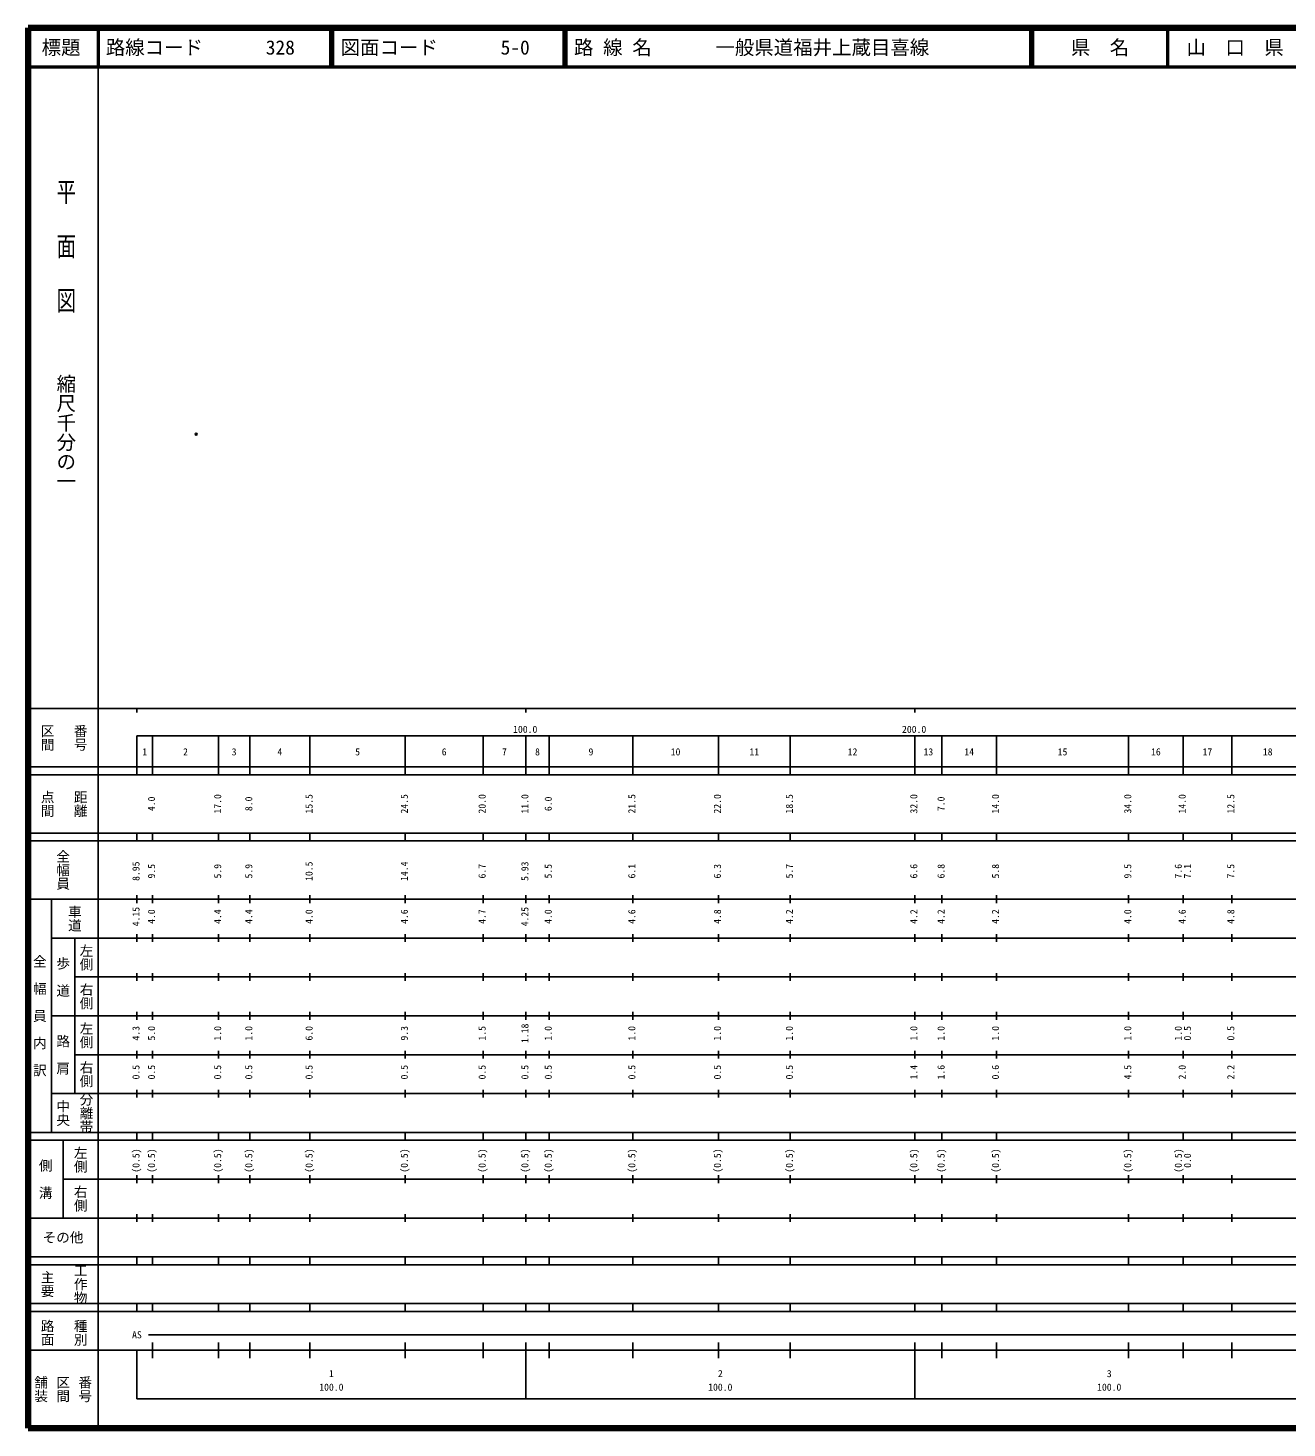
# Model space of a CAD drawing. Units: millimetres on the paper. Extents: x 40 to 680, y 20 to 380.
# Drawn here: x 40 to 363.7, y 20 to 380 of the extents above; entities that cross this region are included whole.
import ezdxf
from ezdxf.enums import TextEntityAlignment as Align

# ---------------------------------------------------------------- set-up
doc = ezdxf.new("R2010")
doc.units = ezdxf.units.MM
doc.header["$PDMODE"] = 32
doc.header["$PDSIZE"] = 0.5
doc.layers.add('M-OTRS', color=6, linetype='Continuous')
doc.layers.add('M-TTL-TXT', color=7, linetype='Continuous')
for name, color, linetype, lineweight in [('M-TTL', 2, 'Continuous', 140), ('M-TTL-BAND', 7, 'Continuous', 25), ('M-TTL-LINE', 7, 'Continuous', 50)]:
    doc.layers.add(name, color=color, linetype=linetype, lineweight=lineweight)
doc.styles.add('@ＭＳ ゴシック', font='')
doc.styles.add('ＭＳ ゴシック', font='')
doc.styles.get('@ＭＳ ゴシック').set_extended_font_data('@MS Gothic')
doc.styles.get('ＭＳ ゴシック').set_extended_font_data('MS Gothic')

msp = doc.modelspace()

# ---------------------------------------------------------------- linework, layer by layer
at = {"layer": 'M-OTRS'}
msp.add_point((83.244, 275.549), dxfattribs=at)
at = {"layer": 'M-TTL'}
for p, q in [((40, 380), (40, 20)), ((680, 380), (40, 380)), ((40, 20), (680, 20))]:
    msp.add_line(p, q, dxfattribs=at)
at = {"layer": 'M-TTL-BAND'}
for p, q in [((58, 370), (58, 20)), ((40, 205), (579, 205)), ((68, 205), (68, 204)), ((168, 205), (168, 204)), ((268, 205), (268, 204)), ((68, 198), (579, 198)), ((68, 198), (68, 188)), ((72, 188), (72, 198)), ((89, 188), (89, 198)), ((97, 188), (97, 198)), ((112.5, 188), (112.5, 198)), ((137, 188), (137, 198)), ((157, 188), (157, 198)), ((168, 188), (168, 198)), ((174, 188), (174, 198)), ((195.5, 188), (195.5, 198)), ((217.5, 188), (217.5, 198)), ((236, 188), (236, 198)), ((268, 188), (268, 198)), ((275, 188), (275, 198)), ((289, 188), (289, 198)), ((323, 188), (323, 198)), ((337, 188), (337, 198)), ((349.5, 188), (349.5, 198)), ((40, 190), (579, 190)), ((40, 188), (579, 188)), ((40, 173), (579, 173)), ((68, 171), (68, 173)), ((72, 171), (72, 173)), ((89, 171), (89, 173)), ((97, 171), (97, 173)), ((112.5, 171), (112.5, 173)), ((137, 171), (137, 173)), ((157, 171), (157, 173)), ((168, 171), (168, 173)), ((174, 171), (174, 173)), ((195.5, 171), (195.5, 173)), ((217.5, 171), (217.5, 173)), ((236, 171), (236, 173)), ((268, 171), (268, 173)), ((275, 171), (275, 173)), ((289, 171), (289, 173)), ((323, 171), (323, 173)), ((337, 171), (337, 173)), ((349.5, 171), (349.5, 173)), ((40, 171), (579, 171)), ((40, 156), (579, 156)), ((46, 96), (46, 156)), ((68, 155), (68, 157)), ((72, 155), (72, 157)), ((89, 155), (89, 157)), ((97, 155), (97, 157)), ((112.5, 155), (112.5, 157)), ((137, 155), (137, 157)), ((157, 155), (157, 157)), ((168, 155), (168, 157)), ((174, 155), (174, 157)), ((195.5, 155), (195.5, 157)), ((217.5, 155), (217.5, 157)), ((236, 155), (236, 157)), ((268, 155), (268, 157)), ((275, 155), (275, 157)), ((289, 155), (289, 157)), ((323, 155), (323, 157)), ((337, 155), (337, 157)), ((349.5, 155), (349.5, 157)), ((46, 146), (579, 146)), ((52, 146), (52, 106)), ((68, 145), (68, 147)), ((72, 145), (72, 147)), ((89, 145), (89, 147)), ((97, 145), (97, 147)), ((112.5, 145), (112.5, 147)), ((137, 145), (137, 147)), ((157, 145), (157, 147)), ((168, 145), (168, 147)), ((174, 145), (174, 147)), ((195.5, 145), (195.5, 147)), ((217.5, 145), (217.5, 147)), ((236, 145), (236, 147)), ((268, 145), (268, 147)), ((275, 145), (275, 147)), ((289, 145), (289, 147)), ((323, 145), (323, 147)), ((337, 145), (337, 147)), ((349.5, 145), (349.5, 147)), ((68, 135), (68, 137)), ((72, 135), (72, 137)), ((89, 135), (89, 137)), ((97, 135), (97, 137)), ((112.5, 135), (112.5, 137)), ((137, 135), (137, 137)), ((157, 135), (157, 137)), ((168, 135), (168, 137)), ((174, 135), (174, 137)), ((195.5, 135), (195.5, 137)), ((217.5, 135), (217.5, 137)), ((236, 135), (236, 137)), ((268, 135), (268, 137)), ((275, 135), (275, 137)), ((289, 135), (289, 137)), ((323, 135), (323, 137)), ((337, 135), (337, 137)), ((349.5, 135), (349.5, 137)), ((52, 136), (579, 136)), ((46, 126), (579, 126)), ((68, 125), (68, 127)), ((72, 125), (72, 127)), ((89, 125), (89, 127)), ((97, 125), (97, 127)), ((112.5, 125), (112.5, 127)), ((137, 125), (137, 127)), ((157, 125), (157, 127)), ((168, 125), (168, 127)), ((174, 125), (174, 127)), ((195.5, 125), (195.5, 127)), ((217.5, 125), (217.5, 127)), ((236, 125), (236, 127)), ((268, 125), (268, 127)), ((275, 125), (275, 127)), ((289, 125), (289, 127)), ((323, 125), (323, 127)), ((337, 125), (337, 127)), ((349.5, 125), (349.5, 127)), ((52, 116), (579, 116)), ((68, 115), (68, 117)), ((72, 115), (72, 117)), ((89, 115), (89, 117)), ((97, 115), (97, 117)), ((112.5, 115), (112.5, 117)), ((137, 115), (137, 117)), ((157, 115), (157, 117)), ((168, 115), (168, 117)), ((174, 115), (174, 117)), ((195.5, 115), (195.5, 117)), ((217.5, 115), (217.5, 117)), ((236, 115), (236, 117)), ((268, 115), (268, 117)), ((275, 115), (275, 117)), ((289, 115), (289, 117)), ((323, 115), (323, 117)), ((337, 115), (337, 117)), ((349.5, 115), (349.5, 117)), ((46, 106), (579, 106)), ((68, 105), (68, 107)), ((72, 105), (72, 107)), ((89, 105), (89, 107)), ((97, 105), (97, 107)), ((112.5, 105), (112.5, 107)), ((137, 105), (137, 107)), ((157, 105), (157, 107)), ((168, 105), (168, 107)), ((174, 105), (174, 107)), ((195.5, 105), (195.5, 107)), ((217.5, 105), (217.5, 107)), ((236, 105), (236, 107)), ((268, 105), (268, 107)), ((275, 105), (275, 107)), ((289, 105), (289, 107)), ((323, 105), (323, 107)), ((337, 105), (337, 107)), ((349.5, 105), (349.5, 107)), ((40, 96), (579, 96)), ((40, 94), (579, 94)), ((49, 94), (49, 74)), ((68, 94), (68, 96)), ((72, 94), (72, 96)), ((89, 94), (89, 96)), ((97, 94), (97, 96)), ((112.5, 94), (112.5, 96)), ((137, 94), (137, 96)), ((157, 94), (157, 96)), ((168, 94), (168, 96)), ((174, 94), (174, 96)), ((195.5, 94), (195.5, 96)), ((217.5, 94), (217.5, 96)), ((236, 94), (236, 96)), ((268, 94), (268, 96)), ((275, 94), (275, 96)), ((289, 94), (289, 96)), ((323, 94), (323, 96)), ((337, 94), (337, 96)), ((349.5, 94), (349.5, 96)), ((49, 84), (579, 84)), ((68, 83), (68, 85)), ((72, 83), (72, 85)), ((89, 83), (89, 85)), ((97, 83), (97, 85)), ((112.5, 83), (112.5, 85)), ((137, 83), (137, 85)), ((157, 83), (157, 85)), ((168, 83), (168, 85)), ((174, 83), (174, 85)), ((195.5, 83), (195.5, 85)), ((217.5, 83), (217.5, 85)), ((236, 83), (236, 85)), ((268, 83), (268, 85)), ((275, 83), (275, 85)), ((289, 83), (289, 85)), ((323, 83), (323, 85)), ((337, 83), (337, 85)), ((349.5, 83), (349.5, 85)), ((40, 74), (579, 74)), ((68, 73), (68, 75)), ((72, 73), (72, 75)), ((89, 73), (89, 75)), ((97, 73), (97, 75)), ((112.5, 73), (112.5, 75)), ((137, 73), (137, 75)), ((157, 73), (157, 75)), ((168, 73), (168, 75)), ((174, 73), (174, 75)), ((195.5, 73), (195.5, 75)), ((217.5, 73), (217.5, 75)), ((236, 73), (236, 75)), ((268, 73), (268, 75)), ((275, 73), (275, 75)), ((289, 73), (289, 75)), ((323, 73), (323, 75)), ((337, 73), (337, 75)), ((349.5, 73), (349.5, 75)), ((40, 64), (579, 64)), ((40, 62), (579, 62)), ((68, 62), (68, 64)), ((72, 62), (72, 64)), ((89, 62), (89, 64)), ((97, 62), (97, 64)), ((112.5, 62), (112.5, 64)), ((137, 62), (137, 64)), ((157, 62), (157, 64)), ((168, 62), (168, 64)), ((174, 62), (174, 64)), ((195.5, 62), (195.5, 64)), ((217.5, 62), (217.5, 64)), ((236, 62), (236, 64)), ((268, 62), (268, 64)), ((275, 62), (275, 64)), ((289, 62), (289, 64)), ((323, 62), (323, 64)), ((337, 62), (337, 64)), ((349.5, 62), (349.5, 64)), ((40, 52), (579, 52)), ((68, 50), (68, 52)), ((72, 50), (72, 52)), ((89, 50), (89, 52)), ((97, 50), (97, 52)), ((112.5, 50), (112.5, 52)), ((137, 50), (137, 52)), ((157, 50), (157, 52)), ((168, 50), (168, 52)), ((174, 50), (174, 52)), ((195.5, 50), (195.5, 52)), ((217.5, 50), (217.5, 52)), ((236, 50), (236, 52)), ((268, 50), (268, 52)), ((275, 50), (275, 52)), ((289, 50), (289, 52)), ((323, 50), (323, 52)), ((337, 50), (337, 52)), ((349.5, 50), (349.5, 52)), ((40, 50), (579, 50)), ((71, 44), (565, 44)), ((40, 40), (579, 40)), ((68, 40), (68, 27.5)), ((72, 38), (72, 42)), ((89, 38), (89, 42)), ((97, 38), (97, 42)), ((112.5, 38), (112.5, 42)), ((137, 38), (137, 42)), ((157, 38), (157, 42)), ((168, 27.5), (168, 42)), ((174, 38), (174, 42)), ((195.5, 38), (195.5, 42)), ((217.5, 38), (217.5, 42)), ((236, 38), (236, 42)), ((268, 27.5), (268, 42)), ((275, 38), (275, 42)), ((289, 38), (289, 42)), ((323, 38), (323, 42)), ((337, 38), (337, 42)), ((349.5, 38), (349.5, 42)), ((68, 27.5), (579, 27.5))]:
    msp.add_line(p, q, dxfattribs=at)
at = {"layer": 'M-TTL-LINE'}
for p, q in [((58, 380), (58, 370)), ((117.75, 380), (117.75, 370)), ((118.25, 380), (118.25, 370)), ((177.75, 380), (177.75, 370)), ((178.25, 380), (178.25, 370)), ((297.75, 380), (297.75, 370)), ((298.25, 380), (298.25, 370)), ((333, 380), (333, 370)), ((40, 370), (680, 370))]:
    msp.add_line(p, q, dxfattribs=at)

# ---------------------------------------------------------------- texts
at = {"layer": 'M-TTL-BAND', "style": '@ＭＳ ゴシック', "width": 1.4}
msp.add_text('平  面  図', height=3.666, rotation=270, dxfattribs=at).set_placement((49.777, 306.475), align=Align.MIDDLE_RIGHT)
at = {"layer": 'M-TTL-BAND', "style": '@ＭＳ ゴシック'}
msp.add_text('縮尺千分の一', height=3.666, rotation=270, dxfattribs=at).set_placement((49.777, 261.03), align=Align.MIDDLE_RIGHT)
for s, p in [('区間', (45, 197.5)), ('番号', (53.5, 197.5)), ('点間', (45, 180.5)), ('距離', (53.5, 180.5)), ('全幅員', (49, 163.5)), ('車道', (52, 151)), ('左側', (55, 141)), ('全\u3000幅\u3000員\u3000内\u3000訳', (43, 126)), ('歩\u3000道', (49, 136)), ('右側', (55, 131)), ('左側', (55, 121)), ('路\u3000肩', (49, 116)), ('右側', (55, 111)), ('分離帯', (55, 101)), ('中央', (49, 101)), ('左側', (53.5, 89)), ('側\u3000溝', (44.5, 84)), ('右側', (53.5, 79)), ('工作物', (53.5, 57)), ('主要', (45, 57)), ('路面', (45, 44.5)), ('種別', (53.5, 44.5)), ('舗装', (43.333, 30)), ('区間', (49, 30)), ('番号', (54.667, 30))]:
    msp.add_text(s, height=2.566, rotation=270, dxfattribs=at).set_placement(p, align=Align.MIDDLE_CENTER)
at = {"layer": 'M-TTL-BAND', "style": 'ＭＳ ゴシック'}
for s, p in [('100.0', (167.844, 198.195)), ('200.0', (267.844, 198.195)), ('1', (70, 192.405)), ('2', (80.5, 192.405)), ('3', (93, 192.405)), ('4', (104.75, 192.405)), ('5', (124.75, 192.405)), ('6', (147, 192.405)), ('7', (162.5, 192.405)), ('8', (171, 192.405)), ('9', (184.75, 192.405)), ('10', (206.5, 192.405)), ('11', (226.75, 192.405)), ('12', (252, 192.405)), ('13', (271.5, 192.405)), ('14', (282, 192.405)), ('15', (306, 192.405)), ('16', (330, 192.405)), ('17', (343.25, 192.405)), ('18', (358.75, 192.405)), ('AS', (68, 42.5)), ('1', (118, 32.523)), ('2', (218, 32.523)), ('3', (318, 32.523)), ('100.0', (118, 29.033)), ('100.0', (218, 29.033)), ('100.0', (318, 29.033))]:
    msp.add_text(s, height=1.833, dxfattribs=at).set_placement(p, align=Align.BOTTOM_CENTER)
for s, p in [('4.0', (73.216, 180.5)), ('17.0', (90.216, 180.5)), ('8.0', (98.216, 180.5)), ('15.5', (113.716, 180.5)), ('24.5', (138.216, 180.5)), ('20.0', (158.216, 180.5)), ('11.0', (169.216, 180.5)), ('6.0', (175.216, 180.5)), ('21.5', (196.716, 180.5)), ('22.0', (218.716, 180.5)), ('18.5', (237.216, 180.5)), ('32.0', (269.216, 180.5)), ('7.0', (276.216, 180.5)), ('14.0', (290.216, 180.5)), ('34.0', (324.216, 180.5)), ('14.0', (338.216, 180.5)), ('12.5', (350.716, 180.5)), ('8.95', (69.216, 163.174)), ('9.5', (73.216, 163.174)), ('5.9', (90.216, 163.174)), ('5.9', (98.216, 163.174)), ('10.5', (113.716, 163.174)), ('14.4', (138.216, 163.174)), ('6.7', (158.216, 163.174)), ('5.93', (169.216, 163.174)), ('5.5', (175.216, 163.174)), ('6.1', (196.716, 163.174)), ('6.3', (218.716, 163.174)), ('5.7', (237.216, 163.174)), ('6.6', (269.216, 163.174)), ('6.8', (276.216, 163.174)), ('5.8', (290.216, 163.174)), ('9.5', (324.216, 163.174)), ('7.6', (337.216, 163.174)), ('7.1', (339.586, 163.174)), ('7.5', (350.716, 163.174)), ('4.15', (69.216, 151.5)), ('4.0', (73.216, 151.5)), ('4.4', (90.216, 151.5)), ('4.4', (98.216, 151.5)), ('4.0', (113.716, 151.5)), ('4.6', (138.216, 151.5)), ('4.7', (158.216, 151.5)), ('4.25', (169.216, 151.5)), ('4.0', (175.216, 151.5)), ('4.6', (196.716, 151.5)), ('4.8', (218.716, 151.5)), ('4.2', (237.216, 151.5)), ('4.2', (269.216, 151.5)), ('4.2', (276.216, 151.5)), ('4.2', (290.216, 151.5)), ('4.0', (324.216, 151.5)), ('4.6', (338.216, 151.5)), ('4.8', (350.716, 151.5)), ('4.3', (69.216, 121.5)), ('5.0', (73.216, 121.5)), ('1.0', (90.216, 121.5)), ('1.0', (98.216, 121.5)), ('6.0', (113.716, 121.5)), ('9.3', (138.216, 121.5)), ('1.5', (158.216, 121.5)), ('1.18', (169.216, 121.5)), ('1.0', (175.216, 121.5)), ('1.0', (196.716, 121.5)), ('1.0', (218.716, 121.5)), ('1.0', (237.216, 121.5)), ('1.0', (269.216, 121.5)), ('1.0', (276.216, 121.5)), ('1.0', (290.216, 121.5)), ('1.0', (324.216, 121.5)), ('1.0', (337.216, 121.5)), ('0.5', (339.586, 121.5)), ('0.5', (350.716, 121.5)), ('0.5', (69.216, 111.5)), ('0.5', (73.216, 111.5)), ('0.5', (90.216, 111.5)), ('0.5', (98.216, 111.5)), ('0.5', (113.716, 111.5)), ('0.5', (138.216, 111.5)), ('0.5', (158.216, 111.5)), ('0.5', (169.216, 111.5)), ('0.5', (175.216, 111.5)), ('0.5', (196.716, 111.5)), ('0.5', (218.716, 111.5)), ('0.5', (237.216, 111.5)), ('1.4', (269.216, 111.5)), ('1.6', (276.216, 111.5)), ('0.6', (290.216, 111.5)), ('4.5', (324.216, 111.5)), ('2.0', (338.216, 111.5)), ('2.2', (350.716, 111.5)), ('(0.5)', (69.216, 88.764)), ('(0.5)', (73.216, 88.764)), ('(0.5)', (90.216, 88.764)), ('(0.5)', (98.216, 88.764)), ('(0.5)', (113.716, 88.764)), ('(0.5)', (138.216, 88.764)), ('(0.5)', (158.216, 88.764)), ('(0.5)', (169.216, 88.764)), ('(0.5)', (175.216, 88.764)), ('(0.5)', (196.716, 88.764)), ('(0.5)', (218.716, 88.764)), ('(0.5)', (237.216, 88.764)), ('(0.5)', (269.216, 88.764)), ('(0.5)', (276.216, 88.764)), ('(0.5)', (290.216, 88.764)), ('(0.5)', (324.216, 88.764)), ('(0.5)', (337.216, 88.764)), ('0.0', (339.586, 88.764))]:
    msp.add_text(s, height=1.833, rotation=90, dxfattribs=at).set_placement(p, align=Align.BOTTOM_CENTER)
msp.add_text('その他', height=2.566, dxfattribs=at).set_placement((49, 69), align=Align.MIDDLE_CENTER)
at = {"layer": 'M-TTL-TXT', "style": 'ＭＳ ゴシック'}
for s, p in [('標題', (48.5, 375)), ('県\u3000名', (315.625, 375)), ('山\u3000口\u3000県', (350.375, 375))]:
    msp.add_text(s, height=3.666, dxfattribs=at).set_placement(p, align=Align.MIDDLE_CENTER)
for s, p in [('路線コード', (60, 375)), ('328', (101.142, 375)), ('図面コード', (120.38, 375)), ('5-0', (161.521, 375)), ('路 線 名', (180.38, 375)), ('一般県道福井上蔵目喜線', (216.734, 375))]:
    msp.add_text(s, height=3.666, dxfattribs=at).set_placement(p, align=Align.MIDDLE_LEFT)

doc.saveas('drawing.dxf')
